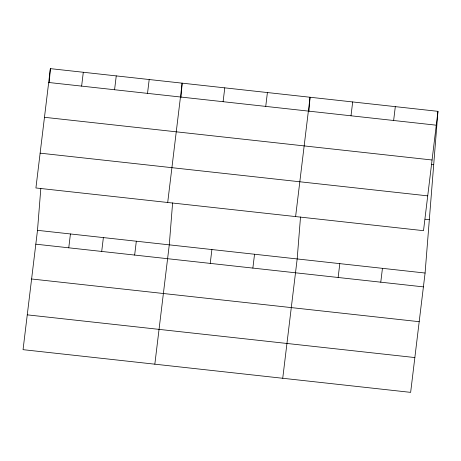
<?xml version="1.0" encoding="UTF-8"?>
<svg xmlns="http://www.w3.org/2000/svg" width="461" height="461" viewBox="0 0 461 461"><rect width="100%" height="100%" fill="white"/><g stroke="black" fill="none" stroke-linecap="round" stroke-linejoin="round"><path stroke-width="0.69" d="M437.95 111.337L423.509 230.673L35.918 187.967L50.358 68.637L437.95 111.337L425.082 273.033L410.642 392.363L23.05 349.663L37.491 230.327L40.833 188.353M49.229 82.865L50.358 68.637M172.61 202.875L169.273 244.849L154.833 364.178M181.006 97.38L182.141 83.153L167.7 202.488M300.514 216.964L297.178 258.938L282.737 378.274M308.91 111.476L310.046 97.248L295.605 216.578M81.632 86.115L83.303 72.262M68.758 247.811L70.435 233.958M114.576 89.745L116.253 75.892M101.702 251.441L103.379 237.588M147.52 93.376L149.197 79.523M134.652 255.066L136.323 241.218M223.101 101.702L224.778 87.849M210.228 263.398L211.904 249.545M265.732 106.399L267.409 92.552M252.864 268.095L254.541 254.242M351.005 115.792L352.682 101.944M338.138 277.487L339.809 263.64M393.636 120.488L395.313 106.641M380.769 282.184L382.446 268.337M48.682 82.484L436.273 125.19M44.469 117.296L432.061 159.996M431.571 164.462L433.703 164.698M40.13 153.156L427.722 195.862M425.065 219.206L429.329 219.672M37.491 230.327L425.082 273.033M35.814 244.18L423.405 286.88M31.602 278.986L419.193 321.692M27.262 314.851L414.854 357.557"/></g></svg>
